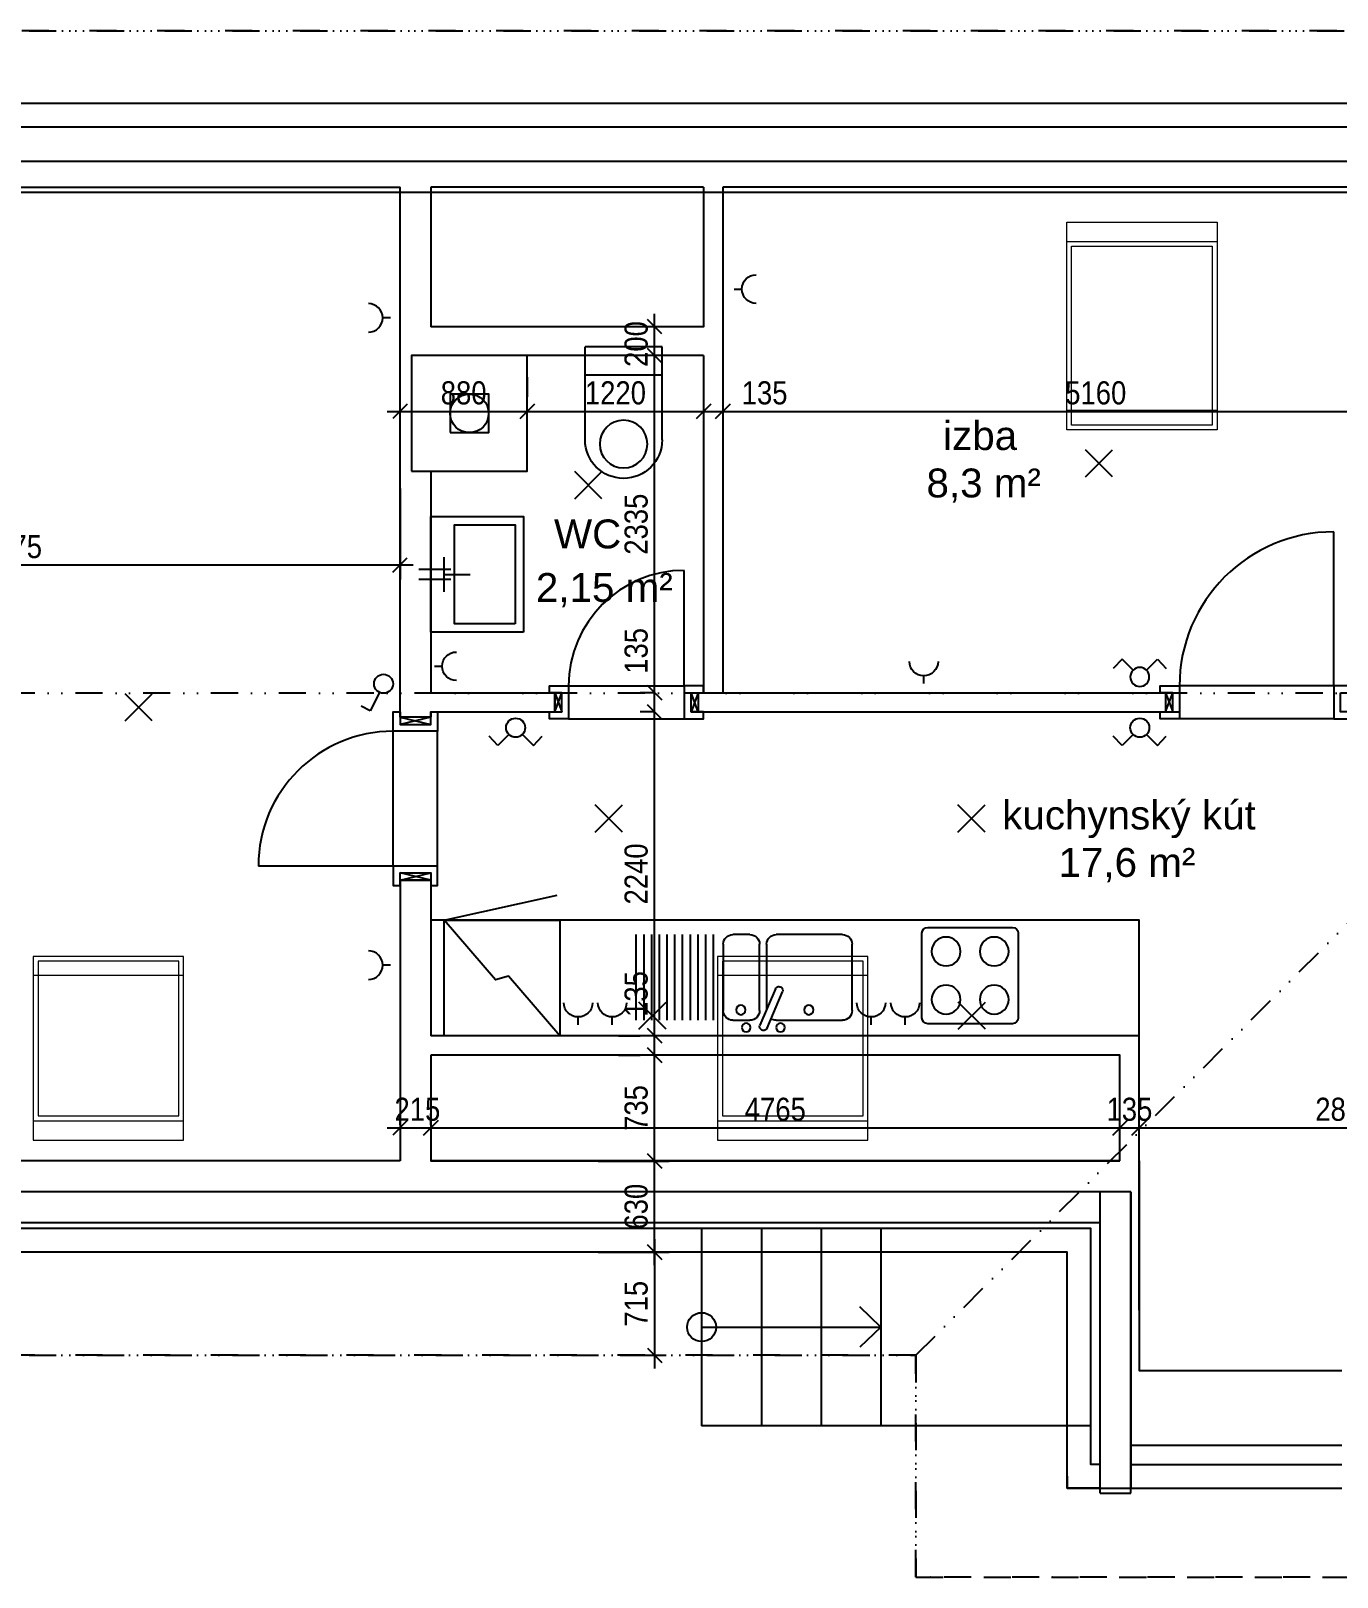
# Model space of a CAD drawing. Header units: millimetres. Extents: x 0 to 97365, y 0 to 29700.
# Drawn here: x 67224 to 76260, y 13416 to 24118 of the extents above; entities that cross this region are included whole.
import ezdxf
from ezdxf.enums import TextEntityAlignment as Align

# ---------------------------------------------------------------- set-up
doc = ezdxf.new("R2010")
doc.units = ezdxf.units.MM
doc.linetypes.add('DIVIDE2', pattern=[0.625, 0.25, -0.125, 0, -0.125, 0, -0.125])
for name, color, linetype in [('budovy', 3, 'Continuous'), ('DVE_REZ', 1, 'Continuous'), ('EL_SVE', 52, 'Continuous'), ('EL_ZAS', 84, 'Continuous'), ('KOTY', 96, 'Continuous'), ('MUR-POH', 64, 'Continuous'), ('MUR_POH', 64, 'Continuous'), ('MUR_REZ', 3, 'Continuous'), ('NAB-MOB', 10, 'Continuous'), ('NAB_MOB', 1, 'Continuous'), ('OCE-POH', 151, 'Continuous'), ('SAD_REZ', 9, 'Continuous'), ('SAN-POH', 151, 'Continuous'), ('SAN_POH', 151, 'Continuous'), ('TXT_50_MIESTN', 7, 'Continuous')]:
    doc.layers.add(name, color=color, linetype=linetype)
doc.layers.add('NOVE_MUR_YTONG', color=8, linetype='Continuous', lineweight=5)
doc.layers.add('zariadenie_INTERIER_hr_0_15', color=8, linetype='Continuous', lineweight=15)
doc.layers.add('PLO_LIN', color=6, linetype='Continuous', plot=False)
doc.styles.add('ARIAL', font='ARIAL.TTF', dxfattribs={"height": 250})
doc.styles.add('ROMANS', font='ARIAL.TTF', dxfattribs={"width": 0.85})
doc.dimstyles.new('PAJO1-studia', dxfattribs={"dimtxt": 160, "dimasz": 100, "dimexe": 100, "dimexo": 250, "dimgap": 45, "dimtad": 1, "dimdec": 0, "dimrnd": 5, "dimtxsty": 'ROMANS', "dimblk": 'OBLIQUE', "dimcen": 200, "dimdle": 90, "dimadec": 0, "dimazin": 0, "dimtfac": 1, "dimtdec": 0, "dimtmove": 1, "dimatfit": 3, "dimfxl": 0, "dimarcsym": 0})

# ---------------------------------------------------------------- blocks, each defined once
blk = doc.blocks.new('zasuvka')
at = {"layer": 'EL_ZAS', "color": 3}
blk.add_line((17552036.3, 14178799.5), (17552016, 14178799.5), dxfattribs=at)
blk.add_arc((17551978.9, 14178799.5), 37.1, 270, 90, dxfattribs=at)
blk = doc.blocks.new('SPINAC SERIOVY')
at = {"layer": 'EL_SVE', "color": 3}
for p, q in [((435535.9, -314345), (435490.4, -314296.4)), ((435593, -314288), (435535.9, -314345)), ((435662.8, -314288), (435719.8, -314345)), ((435719.8, -314345), (435765.3, -314296.4))]:
    blk.add_line(p, q, dxfattribs=at)
blk.add_circle((435627.9, -314253.1), 49.4, dxfattribs=at)
blk = doc.blocks.new('jednoduchy vypinac')
at = {"layer": 'EL_SVE', "color": 3}
for p, q in [((17505858.1, 14180239.3), (17505828.6, 14180254.8)), ((17505887.7, 14180300.2), (17505858.1, 14180239.3))]:
    blk.add_line(p, q, dxfattribs=at)
blk.add_circle((17505901.3, 14180328.2), 31.1, dxfattribs=at)
blk = doc.blocks.new('_OBLIQUE')
at = {"color": 0, "linetype": 'ByBlock'}
blk.add_line((-0.5, -0.5), (0.5, 0.5), dxfattribs=at)
blk = doc.blocks.new('*D8')
at = {"layer": 'Defpoints', "color": 0}
for p in [(64403, 21485), (69778, 21202), (69778, 20422)]:
    blk.add_point(p, dxfattribs=at)
at = {"layer": 'KOTY', "color": 0, "lineweight": -2}
for p, q in [((64403, 21235), (64403, 20322)), ((69778, 20952), (69778, 20322)), ((64313, 20422), (69868, 20422))]:
    blk.add_line(p, q, dxfattribs=at)
at = {"layer": 'KOTY', "color": 0, "lineweight": -2, "xscale": 100, "yscale": 100, "zscale": 100, "rotation": 180}
blk.add_blockref('_OBLIQUE', (64403, 20422), dxfattribs=at)
at = {"layer": 'KOTY', "color": 0, "lineweight": -2, "xscale": 100, "yscale": 100, "zscale": 100}
blk.add_blockref('_OBLIQUE', (69778, 20422), dxfattribs=at)
at = {"layer": 'KOTY', "color": 0, "insert": (67090, 20548), "char_height": 160, "attachment_point": 5, "style": 'ROMANS'}
blk.add_mtext('5375', dxfattribs=at)
blk = doc.blocks.new('*D9')
at = {"layer": 'Defpoints', "color": 0}
for p in [(70658, 21485), (70658, 21471), (69778, 21202)]:
    blk.add_point(p, dxfattribs=at)
at = {"layer": 'KOTY', "color": 0, "lineweight": -2}
for p, q in [((70658, 21721), (70658, 21585)), ((69778, 21452), (69778, 21585)), ((69688, 21485), (70748, 21485))]:
    blk.add_line(p, q, dxfattribs=at)
at = {"layer": 'KOTY', "color": 0, "lineweight": -2, "xscale": 100, "yscale": 100, "zscale": 100, "rotation": 180}
blk.add_blockref('_OBLIQUE', (69778, 21485), dxfattribs=at)
at = {"layer": 'KOTY', "color": 0, "lineweight": -2, "xscale": 100, "yscale": 100, "zscale": 100}
blk.add_blockref('_OBLIQUE', (70658, 21485), dxfattribs=at)
at = {"layer": 'KOTY', "color": 0, "insert": (70218, 21612), "char_height": 160, "attachment_point": 5, "style": 'ROMANS'}
blk.add_mtext('880', dxfattribs=at)
blk = doc.blocks.new('*D10')
at = {"layer": 'Defpoints', "color": 0}
for p in [(70658, 21471), (71878, 21485), (71878, 21471)]:
    blk.add_point(p, dxfattribs=at)
at = {"layer": 'KOTY', "color": 0, "lineweight": -2}
for p, q in [((70658, 21721), (70658, 21585)), ((71878, 21721), (71878, 21585)), ((70568, 21485), (71968, 21485))]:
    blk.add_line(p, q, dxfattribs=at)
at = {"layer": 'KOTY', "color": 0, "lineweight": -2, "xscale": 100, "yscale": 100, "zscale": 100, "rotation": 180}
blk.add_blockref('_OBLIQUE', (70658, 21485), dxfattribs=at)
at = {"layer": 'KOTY', "color": 0, "lineweight": -2, "xscale": 100, "yscale": 100, "zscale": 100}
blk.add_blockref('_OBLIQUE', (71878, 21485), dxfattribs=at)
at = {"layer": 'KOTY', "color": 0, "insert": (71268, 21612), "char_height": 160, "attachment_point": 5, "style": 'ROMANS'}
blk.add_mtext('1220', dxfattribs=at)
blk = doc.blocks.new('*D11')
at = {"layer": 'Defpoints', "color": 0}
for p in [(71878, 21471), (72011, 21485), (72011, 21471)]:
    blk.add_point(p, dxfattribs=at)
at = {"layer": 'KOTY', "color": 0, "lineweight": -2}
for p, q in [((71878, 21721), (71878, 21585)), ((72011, 21721), (72011, 21585)), ((71788, 21485), (72011, 21485)), ((72011, 21485), (72489, 21485))]:
    blk.add_line(p, q, dxfattribs=at)
at = {"layer": 'KOTY', "color": 0, "lineweight": -2, "xscale": 100, "yscale": 100, "zscale": 100, "rotation": 180}
blk.add_blockref('_OBLIQUE', (71878, 21485), dxfattribs=at)
at = {"layer": 'KOTY', "color": 0, "lineweight": -2, "xscale": 100, "yscale": 100, "zscale": 100}
blk.add_blockref('_OBLIQUE', (72011, 21485), dxfattribs=at)
at = {"layer": 'KOTY', "color": 0, "insert": (72300, 21612), "char_height": 160, "attachment_point": 5, "style": 'ROMANS'}
blk.add_mtext('135', dxfattribs=at)
blk = doc.blocks.new('*D12')
at = {"layer": 'Defpoints', "color": 0}
for p in [(72011, 21471), (77170, 21485), (77170, 21471)]:
    blk.add_point(p, dxfattribs=at)
at = {"layer": 'KOTY', "color": 0, "lineweight": -2}
for p, q in [((72011, 21721), (72011, 21585)), ((77170, 21721), (77170, 21585)), ((71921, 21485), (77260, 21485))]:
    blk.add_line(p, q, dxfattribs=at)
at = {"layer": 'KOTY', "color": 0, "lineweight": -2, "xscale": 100, "yscale": 100, "zscale": 100, "rotation": 180}
blk.add_blockref('_OBLIQUE', (72011, 21485), dxfattribs=at)
at = {"layer": 'KOTY', "color": 0, "lineweight": -2, "xscale": 100, "yscale": 100, "zscale": 100}
blk.add_blockref('_OBLIQUE', (77170, 21485), dxfattribs=at)
at = {"layer": 'KOTY', "color": 0, "insert": (74591, 21612), "char_height": 160, "attachment_point": 5, "style": 'ROMANS'}
blk.add_mtext('5160', dxfattribs=at)
blk = doc.blocks.new('*D21')
at = {"layer": 'Defpoints', "color": 0}
for p in [(70898, 16296), (71539, 16296), (70898, 15665)]:
    blk.add_point(p, dxfattribs=at)
at = {"layer": 'KOTY', "color": 0, "lineweight": -2}
for p, q in [((71539, 15575), (71539, 16386)), ((71148, 16296), (71639, 16296)), ((71148, 15665), (71639, 15665))]:
    blk.add_line(p, q, dxfattribs=at)
at = {"layer": 'KOTY', "color": 0, "lineweight": -2, "xscale": 100, "yscale": 100, "zscale": 100}
for p, rotation in [((71539, 16296), 90), ((71539, 15665), 270)]:
    blk.add_blockref('_OBLIQUE', p, dxfattribs=dict(at, rotation=rotation))
at = {"layer": 'KOTY', "color": 0, "insert": (71412, 15980), "char_height": 160, "attachment_point": 5, "rotation": 90, "style": 'ROMANS'}
blk.add_mtext('630', dxfattribs=at)
blk = doc.blocks.new('*D22')
at = {"layer": 'Defpoints', "color": 0}
for p in [(71539, 17029), (71539, 17029), (70898, 16296)]:
    blk.add_point(p, dxfattribs=at)
at = {"layer": 'KOTY', "color": 0, "lineweight": -2}
for p, q in [((71539, 16206), (71539, 17119)), ((71789, 17029), (71639, 17029)), ((71148, 16296), (71639, 16296))]:
    blk.add_line(p, q, dxfattribs=at)
at = {"layer": 'KOTY', "color": 0, "lineweight": -2, "xscale": 100, "yscale": 100, "zscale": 100}
for p, rotation in [((71539, 17029), 90), ((71539, 16296), 270)]:
    blk.add_blockref('_OBLIQUE', p, dxfattribs=dict(at, rotation=rotation))
at = {"layer": 'KOTY', "color": 0, "insert": (71412, 16663), "char_height": 160, "attachment_point": 5, "rotation": 90, "style": 'ROMANS'}
blk.add_mtext('735', dxfattribs=at)
blk = doc.blocks.new('*D23')
at = {"layer": 'Defpoints', "color": 0}
for p in [(71539, 17163), (71539, 17163), (71539, 17029)]:
    blk.add_point(p, dxfattribs=at)
at = {"layer": 'KOTY', "color": 0, "lineweight": -2}
for p, q in [((71539, 17163), (71539, 17641)), ((71289, 17163), (71439, 17163)), ((71539, 16939), (71539, 17163)), ((71289, 17029), (71439, 17029))]:
    blk.add_line(p, q, dxfattribs=at)
at = {"layer": 'KOTY', "color": 0, "lineweight": -2, "xscale": 100, "yscale": 100, "zscale": 100}
for p, rotation in [((71539, 17163), 90), ((71539, 17029), 270)]:
    blk.add_blockref('_OBLIQUE', p, dxfattribs=dict(at, rotation=rotation))
at = {"layer": 'KOTY', "color": 0, "insert": (71412, 17452), "char_height": 160, "attachment_point": 5, "rotation": 90, "style": 'ROMANS'}
blk.add_mtext('135', dxfattribs=at)
blk = doc.blocks.new('*D24')
at = {"layer": 'Defpoints', "color": 0}
for p in [(71539, 19404), (71791, 19404), (71539, 17163)]:
    blk.add_point(p, dxfattribs=at)
at = {"layer": 'KOTY', "color": 0, "lineweight": -2}
for p, q in [((71539, 17073), (71539, 19494)), ((71541, 19404), (71439, 19404)), ((71289, 17163), (71439, 17163))]:
    blk.add_line(p, q, dxfattribs=at)
at = {"layer": 'KOTY', "color": 0, "lineweight": -2, "xscale": 100, "yscale": 100, "zscale": 100}
for p, rotation in [((71539, 19404), 90), ((71539, 17163), 270)]:
    blk.add_blockref('_OBLIQUE', p, dxfattribs=dict(at, rotation=rotation))
at = {"layer": 'KOTY', "color": 0, "insert": (71412, 18283), "char_height": 160, "attachment_point": 5, "rotation": 90, "style": 'ROMANS'}
blk.add_mtext('2240', dxfattribs=at)
blk = doc.blocks.new('*D25')
at = {"layer": 'Defpoints', "color": 0}
for p in [(71539, 19537), (71791, 19537), (71791, 19404)]:
    blk.add_point(p, dxfattribs=at)
at = {"layer": 'KOTY', "color": 0, "lineweight": -2}
for p, q in [((71539, 19537), (71539, 20016)), ((71541, 19537), (71439, 19537)), ((71539, 19314), (71539, 19537)), ((71541, 19404), (71439, 19404))]:
    blk.add_line(p, q, dxfattribs=at)
at = {"layer": 'KOTY', "color": 0, "lineweight": -2, "xscale": 100, "yscale": 100, "zscale": 100}
for p, rotation in [((71539, 19537), 90), ((71539, 19404), 270)]:
    blk.add_blockref('_OBLIQUE', p, dxfattribs=dict(at, rotation=rotation))
at = {"layer": 'KOTY', "color": 0, "insert": (71412, 19827), "char_height": 160, "attachment_point": 5, "rotation": 90, "style": 'ROMANS'}
blk.add_mtext('135', dxfattribs=at)
blk = doc.blocks.new('*D26')
at = {"layer": 'Defpoints', "color": 0}
for p in [(71539, 21871), (71878, 21871), (71791, 19537)]:
    blk.add_point(p, dxfattribs=at)
at = {"layer": 'KOTY', "color": 0, "lineweight": -2}
for p, q in [((71539, 19447), (71539, 21961)), ((71628, 21871), (71439, 21871)), ((71541, 19537), (71439, 19537))]:
    blk.add_line(p, q, dxfattribs=at)
at = {"layer": 'KOTY', "color": 0, "lineweight": -2, "xscale": 100, "yscale": 100, "zscale": 100}
for p, rotation in [((71539, 21871), 90), ((71539, 19537), 270)]:
    blk.add_blockref('_OBLIQUE', p, dxfattribs=dict(at, rotation=rotation))
at = {"layer": 'KOTY', "color": 0, "insert": (71412, 20704), "char_height": 160, "attachment_point": 5, "rotation": 90, "style": 'ROMANS'}
blk.add_mtext('2335', dxfattribs=at)
blk = doc.blocks.new('*D27')
at = {"layer": 'Defpoints', "color": 0}
for p in [(71539, 22071), (71878, 22071), (71878, 21871)]:
    blk.add_point(p, dxfattribs=at)
at = {"layer": 'KOTY', "color": 0, "lineweight": -2}
for p, q in [((71539, 21781), (71539, 22161)), ((71628, 22071), (71439, 22071)), ((71628, 21871), (71439, 21871))]:
    blk.add_line(p, q, dxfattribs=at)
at = {"layer": 'KOTY', "color": 0, "lineweight": -2, "xscale": 100, "yscale": 100, "zscale": 100}
for p, rotation in [((71539, 22071), 90), ((71539, 21871), 270)]:
    blk.add_blockref('_OBLIQUE', p, dxfattribs=dict(at, rotation=rotation))
at = {"layer": 'KOTY', "color": 0, "insert": (71412, 21951), "char_height": 160, "attachment_point": 5, "rotation": 90, "style": 'ROMANS'}
blk.add_mtext('200', dxfattribs=at)
blk = doc.blocks.new('*D28')
at = {"layer": 'Defpoints', "color": 0}
for p in [(70898, 15665), (71539, 14951), (71551, 14951)]:
    blk.add_point(p, dxfattribs=at)
at = {"layer": 'KOTY', "color": 0, "lineweight": -2}
for p, q in [((71539, 15755), (71539, 14861)), ((71148, 15665), (71639, 15665)), ((71301, 14951), (71439, 14951))]:
    blk.add_line(p, q, dxfattribs=at)
at = {"layer": 'KOTY', "color": 0, "lineweight": -2, "xscale": 100, "yscale": 100, "zscale": 100}
for p, rotation in [((71539, 15665), 90), ((71539, 14951), 270)]:
    blk.add_blockref('_OBLIQUE', p, dxfattribs=dict(at, rotation=rotation))
at = {"layer": 'KOTY', "color": 0, "insert": (71412, 15308), "char_height": 160, "attachment_point": 5, "rotation": 90, "style": 'ROMANS'}
blk.add_mtext('715', dxfattribs=at)
blk = doc.blocks.new('*D37')
at = {"layer": 'Defpoints', "color": 0}
for p in [(69991, 16526), (69778, 16296), (69991, 16296)]:
    blk.add_point(p, dxfattribs=at)
at = {"layer": 'KOTY', "color": 0, "lineweight": -2}
for p, q in [((69778, 16546), (69778, 16626)), ((69991, 16546), (69991, 16626)), ((69688, 16526), (70081, 16526))]:
    blk.add_line(p, q, dxfattribs=at)
at = {"layer": 'KOTY', "color": 0, "lineweight": -2, "xscale": 100, "yscale": 100, "zscale": 100, "rotation": 180}
blk.add_blockref('_OBLIQUE', (69778, 16526), dxfattribs=at)
at = {"layer": 'KOTY', "color": 0, "lineweight": -2, "xscale": 100, "yscale": 100, "zscale": 100}
blk.add_blockref('_OBLIQUE', (69991, 16526), dxfattribs=at)
at = {"layer": 'KOTY', "color": 0, "insert": (69898, 16653), "char_height": 160, "attachment_point": 5, "style": 'ROMANS'}
blk.add_mtext('215', dxfattribs=at)
blk = doc.blocks.new('*D38')
at = {"layer": 'Defpoints', "color": 0}
for p in [(74758, 16526), (69991, 16296), (74758, 16296)]:
    blk.add_point(p, dxfattribs=at)
at = {"layer": 'KOTY', "color": 0, "lineweight": -2}
for p, q in [((69991, 16546), (69991, 16626)), ((74758, 16546), (74758, 16626)), ((69901, 16526), (74848, 16526))]:
    blk.add_line(p, q, dxfattribs=at)
at = {"layer": 'KOTY', "color": 0, "lineweight": -2, "xscale": 100, "yscale": 100, "zscale": 100, "rotation": 180}
blk.add_blockref('_OBLIQUE', (69991, 16526), dxfattribs=at)
at = {"layer": 'KOTY', "color": 0, "lineweight": -2, "xscale": 100, "yscale": 100, "zscale": 100}
blk.add_blockref('_OBLIQUE', (74758, 16526), dxfattribs=at)
at = {"layer": 'KOTY', "color": 0, "insert": (72374, 16653), "char_height": 160, "attachment_point": 5, "style": 'ROMANS'}
blk.add_mtext('4765', dxfattribs=at)
blk = doc.blocks.new('*D39')
at = {"layer": 'Defpoints', "color": 0}
for p in [(74891, 16526), (74758, 16296), (74891, 16296)]:
    blk.add_point(p, dxfattribs=at)
at = {"layer": 'KOTY', "color": 0, "lineweight": -2}
for p, q in [((74758, 16546), (74758, 16626)), ((74891, 16546), (74891, 16626)), ((74668, 16526), (74981, 16526))]:
    blk.add_line(p, q, dxfattribs=at)
at = {"layer": 'KOTY', "color": 0, "lineweight": -2, "xscale": 100, "yscale": 100, "zscale": 100, "rotation": 180}
blk.add_blockref('_OBLIQUE', (74758, 16526), dxfattribs=at)
at = {"layer": 'KOTY', "color": 0, "lineweight": -2, "xscale": 100, "yscale": 100, "zscale": 100}
blk.add_blockref('_OBLIQUE', (74891, 16526), dxfattribs=at)
at = {"layer": 'KOTY', "color": 0, "insert": (74824, 16653), "char_height": 160, "attachment_point": 5, "style": 'ROMANS'}
blk.add_mtext('135', dxfattribs=at)
blk = doc.blocks.new('*D40')
at = {"layer": 'Defpoints', "color": 0}
for p in [(77751, 16526), (77751, 16434), (74891, 16296)]:
    blk.add_point(p, dxfattribs=at)
at = {"layer": 'KOTY', "color": 0, "lineweight": -2}
for p, q in [((74891, 16546), (74891, 16626)), ((77751, 16684), (77751, 16626)), ((74801, 16526), (77841, 16526))]:
    blk.add_line(p, q, dxfattribs=at)
at = {"layer": 'KOTY', "color": 0, "lineweight": -2, "xscale": 100, "yscale": 100, "zscale": 100, "rotation": 180}
blk.add_blockref('_OBLIQUE', (74891, 16526), dxfattribs=at)
at = {"layer": 'KOTY', "color": 0, "lineweight": -2, "xscale": 100, "yscale": 100, "zscale": 100}
blk.add_blockref('_OBLIQUE', (77751, 16526), dxfattribs=at)
at = {"layer": 'KOTY', "color": 0, "insert": (76321, 16653), "char_height": 160, "attachment_point": 5, "style": 'ROMANS'}
blk.add_mtext('2860', dxfattribs=at)
blk = doc.blocks.new('drez2')
at = {"layer": 'SAN_POH'}
for p, q in [((45170632, -2774436), (45170632.1, -2774435.9)), ((45169980.1, -2774487.7), (45169980.1, -2774932)), ((45170020.1, -2774487.7), (45170020.1, -2774932)), ((45170060.2, -2774487.7), (45170060.2, -2774932)), ((45170100.2, -2774487.7), (45170100.2, -2774932)), ((45170140.2, -2774487.7), (45170140.2, -2774932)), ((45170180.3, -2774487.7), (45170180.3, -2774932)), ((45170220.3, -2774487.7), (45170220.3, -2774932)), ((45170260.4, -2774487.7), (45170260.4, -2774932)), ((45170300.4, -2774487.7), (45170300.4, -2774932)), ((45170340.4, -2774487.7), (45170340.4, -2774932)), ((45170380.5, -2774487.7), (45170380.5, -2774932)), ((45170481, -2774487.7), (45170569.8, -2774487.7)), ((45170701.4, -2774650), (45170621.5, -2774462.2)), ((45170658.3, -2774446.5), (45170738.2, -2774634.3)), ((45170706, -2774487.7), (45171050, -2774487.7)), ((45170431, -2774882), (45170431, -2774537.7)), ((45170619.8, -2774537.7), (45170619.8, -2774882)), ((45170656, -2774882), (45170656, -2774543.4)), ((45171100, -2774537.7), (45171100, -2774882)), ((45170727.7, -2774660.6), (45170727.6, -2774660.6)), ((45170569.8, -2774932), (45170481, -2774932)), ((45171050, -2774932), (45170706, -2774932))]:
    blk.add_line(p, q, dxfattribs=at)
for centre, radius in [((45170550.1, -2774449.3), 22.6), ((45170728.4, -2774449.3), 22.6), ((45170522.5, -2774541), 24.6), ((45170874.9, -2774541), 24.6)]:
    blk.add_circle(centre, radius, dxfattribs=at)
for centre, radius, start, end in [((45170639.9, -2774454.4), 20, 113.04876, 203.04876), ((45170639.9, -2774454.3), 20, 23.04876, 113.04876), ((45170481, -2774537.7), 50, 90, 180), ((45170569.8, -2774537.7), 50, 0, 90), ((45170706, -2774537.7), 50, 90, 122.49034), ((45171050, -2774537.7), 50, 0, 90), ((45170719.8, -2774642.2), 20, 203.04876, 293.04876), ((45170719.8, -2774642.2), 20, 293.04876, 23.04876), ((45170481, -2774882), 50, 180, 270), ((45170569.8, -2774882), 50, 270, 0), ((45170706, -2774882), 50, 180, 270), ((45171050, -2774882), 50, 270, 0)]:
    blk.add_arc(centre, radius, start, end, dxfattribs=at)
blk = doc.blocks.new('chlad')
at = {"layer": 'SAN_POH', "ltscale": 0.01}
for points in [[(45165597.1, -2791741.4), (45166197.1, -2791741.4), (45166197.1, -2791141.4), (45165597.1, -2791141.4), (45165597.1, -2791741.4)], [(45165597.1, -2791141.4), (45165906.9, -2791407.6), (45165887.4, -2791475.3), (45166197.1, -2791741.4)], [(45166197.1, -2791741.5), (45166327.3, -2791155.8)]]:
    blk.add_lwpolyline(points, dxfattribs=at)
blk = doc.blocks.new('HFHF')
at = {"layer": 'NAB_MOB', "linetype": 'Continuous'}
for p, q in [((434854.8, -333061.4), (434854.8, -333501.4)), ((435324.8, -333031.4), (434884.8, -333031.4)), ((435354.8, -333501.4), (435354.8, -333061.4)), ((434884.8, -333531.4), (435324.8, -333531.4))]:
    blk.add_line(p, q, dxfattribs=at)
for centre in [(434979.8, -333156.4), (435229.8, -333156.4), (434979.8, -333406.4), (435229.8, -333406.4)]:
    blk.add_circle(centre, 75, dxfattribs=at)
for centre, start, end in [((434884.8, -333061.4), 90, 180), ((435324.8, -333061.4), 0, 90), ((434884.8, -333501.4), 180, 270), ((435324.8, -333501.4), 270, 0)]:
    blk.add_arc(centre, 30, start, end, dxfattribs=at)
blk = doc.blocks.new('klozet')
at = {"layer": 'SAN-POH'}
for p, q in [((-154305.1, -248313.7), (-153821.6, -248313.7)), ((-153969.9, -248313.7), (-153969.9, -248713.7)), ((-153821.6, -248313.7), (-153821.6, -248713.7)), ((-154305.1, -248713.7), (-153821.6, -248713.7))]:
    blk.add_line(p, q, dxfattribs=at)
blk.add_circle((-154327.2, -248513.7), 124, dxfattribs=at)
blk.add_arc((-154305.1, -248513.7), 200, 90, 270, dxfattribs=at)
blk = doc.blocks.new('KFJ')
at = {"layer": 'OCE-POH'}
for p, q in [((430011.2, -332475.4), (430011.2, -332295.1)), ((429975.8, -332359.1), (430142.5, -332359.1)), ((430011.2, -332385.3), (429875.3, -332385.3)), ((429975.8, -332411.5), (430142.5, -332411.5))]:
    blk.add_line(p, q, dxfattribs=at)
at = {"layer": 'SAN-POH'}
for points in [[(429599.9, -332685.3), (430079.9, -332685.3), (430079.9, -332085.3), (429599.9, -332085.3)], [(429642.7, -332642.4), (429957.8, -332642.4), (429957.8, -332128.1), (429642.7, -332128.1)]]:
    blk.add_lwpolyline(points, close=True, dxfattribs=at)

msp = doc.modelspace()

# ---------------------------------------------------------------- linework, layer by layer
at = {"layer": 'budovy', "color": 8}
for points in [[(71877.7, 23037.2), (71877.7, 22070.8), (69991.1, 22070.8)], [(72011.1, 23037.2), (72011.1, 19537.5)], [(71877.7, 21870.8), (69991.1, 21870.8)], [(71877.7, 21870.8), (71877.7, 19537.5)], [(69991.1, 19537.5), (70847.7, 19537.5)], [(70847.7, 19404.1), (70847.7, 19537.5)], [(71791, 19537.5), (75170.3, 19537.5)], [(69991.1, 19404.1), (70847.7, 19404.1)], [(71791, 19404.1), (75170.3, 19404.1)], [(69777.7, 18240.8), (69991.1, 18240.8)], [(69991.1, 18291.2), (69991.1, 17162.8)], [(74891.1, 16296.1), (74891.1, 17162.8), (69991.1, 17162.8)], [(69991.1, 17029.5), (69991.1, 16296.1), (70457.7, 16296.1), (70457.7, 16296.1), (74757.7, 16296.1)], [(74757.7, 16296.1), (74757.7, 17029.5), (69991.1, 17029.5)], [(74891.1, 16296.1), (74891.1, 14846.5), (76292.5, 14846.5)], [(69777.7, 15829.5), (68251.1, 15829.5)], [(69991.1, 15829.5), (68464.4, 15829.5)]]:
    msp.add_lwpolyline(points, dxfattribs=at)
for points in [[(69857.7, 21070.8), (70657.7, 21070.8), (70657.7, 21870.8), (69857.7, 21870.8)], [(69857.7, 21070.8), (70657.7, 21070.8), (70657.7, 21870.8), (69857.7, 21870.8)], [(70124.4, 21337.5), (70391.1, 21337.5), (70391.1, 21604.1), (70124.4, 21604.1)]]:
    msp.add_lwpolyline(points, close=True, dxfattribs=at)
at = {"layer": 'DVE_REZ', "color": 8}
for points in [[(76237, 19583), (76237, 20650.8)], [(71744.4, 19583.3), (71744.4, 20384.1)], [(70897.7, 19537.5), (70811, 19537.5), (70811, 19584.1), (70944.4, 19584.1), (70944.3, 19357.5), (70811, 19357.5), (70811, 19404.1), (70897.7, 19404.1), (70897.7, 19537.5)], [(70847.7, 19537.5), (70847.7, 19404.1), (70897.7, 19537.5)], [(70847.7, 19537.5), (70897.7, 19404.1)], [(70897.7, 19404.1), (70897.7, 19537.5)], [(70944.4, 19584.1), (71744.4, 19584.1)], [(71791, 19537.5), (71877.7, 19537.5), (71877.7, 19584.1), (71744.4, 19584.1), (71744.4, 19357.5), (71877.7, 19357.5), (71877.7, 19404.1), (71791, 19404.1), (71791, 19537.5)], [(71791, 19537.5), (71877.7, 19537.5), (71877.7, 19584.1), (71744.4, 19584.1), (71744.4, 19357.5), (71877.7, 19357.5), (71877.7, 19404.1), (71791, 19404.1), (71791, 19537.5)], [(71791, 19404.1), (71791, 19537.5)], [(71841, 19537.5), (71841, 19404.1), (71791, 19537.5)], [(71841, 19537.5), (71791, 19404.1)], [(75123.6, 19537.5), (75036.9, 19537.5), (75036.9, 19584.1), (75170.3, 19584.1), (75170.3, 19357.5), (75036.9, 19357.5), (75036.9, 19404.1), (75123.6, 19404.1), (75123.6, 19537.5)], [(75123.6, 19537.5), (75036.9, 19537.5), (75036.9, 19584.1), (75170.3, 19584.1), (75170.3, 19357.5), (75036.9, 19357.5), (75036.9, 19404.1), (75123.6, 19404.1), (75123.6, 19537.5)], [(75073.6, 19537.5), (75073.6, 19404.1), (75123.6, 19537.5)], [(75073.6, 19537.5), (75123.6, 19404.1)], [(75123.6, 19404.1), (75123.6, 19537.5)], [(76237, 19584.1), (75170.3, 19584.1)], [(76283.6, 19537.5), (76370.3, 19537.5), (76370.3, 19584.1), (76237, 19584.1), (76237, 19357.5), (76370.3, 19357.5), (76370.3, 19404.1), (76283.6, 19404.1), (76283.6, 19537.5)], [(69991.1, 19317.4), (69991.1, 19404.1), (70037.7, 19404.1), (70037.7, 19270.8), (69731.1, 19270.8), (69731.1, 19404.1), (69777.7, 19404.1), (69777.7, 19317.4), (69991.1, 19317.4)], [(69991.1, 19317.4), (69991.1, 19404.1), (70037.7, 19404.1), (70037.7, 19270.8), (69731.1, 19270.8), (69731.1, 19404.1), (69777.7, 19404.1), (69777.7, 19317.4), (69991.1, 19317.4)], [(69731.1, 18337.5), (69731.1, 19270.8)], [(69991.1, 19367.4), (69777.7, 19317.4)], [(69991.1, 19367.4), (69777.7, 19367.4), (69991.1, 19317.4)], [(69777.7, 19317.4), (69991.1, 19317.4)], [(70037.7, 18337.5), (70037.7, 19270.8)], [(70944.4, 19357.5), (71744.4, 19357.5)], [(76237, 19357.5), (75170.3, 19357.5)], [(69991.1, 18290.8), (69991.1, 18204.1), (70037.7, 18204.1), (70037.7, 18337.5), (69731.1, 18337.5), (69731.1, 18204.1), (69777.7, 18204.1), (69777.7, 18290.8), (69991.1, 18290.8)], [(69991.1, 18240.8), (69777.7, 18290.8)], [(69991.1, 18240.8), (69777.7, 18240.8), (69991.1, 18290.8)], [(69777.7, 18290.8), (69991.1, 18290.8)]]:
    msp.add_lwpolyline(points, dxfattribs=at)
for points in [[(70847.7, 19537.5), (70847.7, 19404.1), (70897.7, 19404.1), (70897.7, 19537.5)], [(71841, 19537.5), (71841, 19404.1), (71791, 19404.1), (71791, 19537.5)], [(75073.6, 19537.5), (75073.6, 19404.1), (75123.6, 19404.1), (75123.6, 19537.5)], [(69991.1, 19367.4), (69777.7, 19367.4), (69777.7, 19317.4), (69991.1, 19317.4)], [(69991.1, 18240.8), (69777.7, 18240.8), (69777.7, 18290.8), (69991.1, 18290.8)]]:
    msp.add_lwpolyline(points, close=True, dxfattribs=at)
at = {"layer": 'DVE_REZ', "color": 8, "flags": 128}
msp.add_lwpolyline([(69731.1, 18337.5), (68797.8, 18337.5)], dxfattribs=at)
at = {"layer": 'DVE_REZ', "color": 8}
for centre, radius in [((76237, 19584.1), 1066.7), ((71744.4, 19584.1), 800), ((69731.1, 18337.5), 933.3)]:
    msp.add_arc(centre, radius, 90, 180, dxfattribs=at)
at = {"layer": 'EL_SVE', "color": 3}
for p, q in [((74707.9, 21031.1), (74519.3, 21219.7)), ((74519.3, 21031.1), (74707.9, 21219.7)), ((70986.3, 20880.4), (71174.9, 21069)), ((71174.9, 20880.4), (70986.3, 21069)), ((67875.6, 19341.8), (68064.1, 19530.4)), ((68064.1, 19341.8), (67875.6, 19530.4)), ((71316.7, 18572.8), (71128.1, 18761.4)), ((71128.1, 18572.8), (71316.7, 18761.4)), ((73636.9, 18572.8), (73825.4, 18761.4)), ((73825.4, 18572.8), (73636.9, 18761.4)), ((71430.4, 17207.7), (71618.9, 17396.2)), ((71618.9, 17207.7), (71430.4, 17396.2)), ((73638.6, 17207.5), (73827.1, 17396)), ((73827.1, 17207.5), (73638.6, 17396))]:
    msp.add_line(p, q, dxfattribs=at)
at = {"layer": 'MUR-POH', "color": 8}
msp.add_lwpolyline([(70124.4, 21337.5), (70391.1, 21337.5), (70391.1, 21604.1), (70124.4, 21604.1)], close=True, dxfattribs=at)
msp.add_lwpolyline([(74891.1, 17162.8), (74891.1, 17962.8), (69991.1, 17962.8)], dxfattribs=at)
msp.add_circle((70257.7, 21470.8), 133.3, dxfattribs=at)
msp.add_circle((70257.7, 21470.8), 133.3, dxfattribs=at)
at = {"layer": 'MUR_POH', "color": 8}
for p, q in [((86497.7, 23214.1), (63231.1, 23214.1)), ((86497.7, 23000.7), (63231.1, 23000.7)), ((74834.4, 16081.7), (63231.1, 16081.7)), ((74834.4, 16081.7), (74834.4, 14031.5)), ((74621.1, 15868.3), (63231.1, 15868.3)), ((74621.1, 14031.5), (74621.1, 15868.3)), ((74557.7, 14462.8), (71864.4, 14462.8)), ((74834.4, 14329.5), (76292.5, 14329.5))]:
    msp.add_line(p, q, dxfattribs=at)
at = {"layer": 'MUR_POH', "color": 8, "linetype": 'DIVIDE2', "ltscale": 750}
for points in [[(62991.4, 14951.5), (73346.7, 14951.5), (73346.7, 13416.1), (80295.4, 13416.1), (80295.4, 14951.5), (87043.8, 14951.5), (87043.8, 24118.1), (62991.4, 24118.1), (62991.4, 14951.5)], [(87043.8, 14951.5), (80295.4, 14951.5), (80295.4, 13416.1), (73346.7, 13416.1), (73346.7, 14951.5), (62991.4, 14951.5), (62991.4, 24118.1), (87043.8, 24118.1)], [(86477.7, 19534.8), (62991.4, 19534.8)], [(73346.7, 14951.5), (76821.1, 18428), (80287.7, 14951.5)]]:
    msp.add_lwpolyline(points, dxfattribs=at)
at = {"layer": 'MUR_POH', "color": 8}
for points in [[(63936.4, 20813.5), (63936.4, 22986.8), (63936.4, 23453.5), (86297.7, 23453.5), (86297.7, 20813.5)], [(71864.4, 15829.5), (71864.4, 14462.8)], [(72277.7, 15829.5), (72277.7, 14462.8)], [(72691.1, 15829.5), (72691.1, 14462.8)], [(73104.4, 15829.5), (73104.4, 14462.8)], [(73104.4, 15146.1), (72959.9, 15285.7)], [(71864.4, 15146.1), (73104.4, 15146.1)], [(73104.4, 15146.1), (72959.9, 15006.6)]]:
    msp.add_lwpolyline(points, dxfattribs=at)
at = {"layer": 'MUR_POH', "color": 8, "flags": 128}
for points in [[(74621.1, 14196.1), (74557.7, 14196.1), (74557.7, 15829.5), (63936.4, 15829.5), (63936.4, 16296.1), (63936.4, 18256.1)], [(74621.1, 13996.1), (74621.1, 16081.7)], [(74834.4, 13996.1), (74834.4, 16081.7)], [(74621.1, 14031.5), (74834.4, 14031.5)], [(74621.1, 13996.1), (74834.4, 13996.1)]]:
    msp.add_lwpolyline(points, dxfattribs=at)
at = {"layer": 'MUR_POH', "color": 8}
msp.add_circle((71864.4, 15146.1), 100, dxfattribs=at)
at = {"layer": 'MUR_REZ', "color": 8}
for points in [[(63771.7, 20813.5), (63771.7, 22986.8), (63771.7, 23618.1), (86462.4, 23618.1), (86462.4, 20813.5)], [(63936.4, 20813.5), (63936.4, 22986.8), (63936.4, 22986.8), (63936.4, 23453.5), (86297.7, 23453.5), (86297.7, 20813.5)], [(64403.1, 20813.5), (64403.1, 23037.2), (69777.7, 23037.2)], [(69991.1, 19404.1), (69991.1, 19367.4), (69777.7, 19367.4), (69777.7, 23037.2)], [(71877.7, 23037.2), (69991.1, 23037.2)], [(69991.1, 23037.2), (69991.1, 22070.8)], [(77170.3, 23037.2), (72011.1, 23037.2)], [(69991.1, 21070.8), (69991.1, 19537.5)], [(74621.1, 14031.5), (74393.1, 14031.5), (74393.1, 15664.8), (63771.7, 15664.8), (63771.7, 16296.1), (63771.7, 18256.1)], [(69777.7, 16296.1), (64403.1, 16296.1), (64403.1, 18256.1)], [(69777.7, 18240.8), (69777.7, 16296.1)], [(74757.7, 16296.1), (69991.1, 16296.1)], [(74891.1, 15262.8), (74891.1, 16296.1)]]:
    msp.add_lwpolyline(points, dxfattribs=at)
at = {"layer": 'PLO_LIN', "color": 8}
msp.add_lwpolyline([(74834.4, 14196.1), (76292.5, 14196.1)], dxfattribs=at)
at = {"layer": 'PLO_LIN', "color": 8, "flags": 128}
msp.add_lwpolyline([(74393.1, 14113.5), (74393.1, 14031.5), (76292.5, 14031.5)], dxfattribs=at)
at = {"layer": 'zariadenie_INTERIER_hr_0_15', "color": 8, "flags": 128}
for points in [[(74390.6, 21357.1), (74390.6, 22793.9), (75430.6, 22793.9), (75430.6, 21357.1)], [(75430.6, 22793.9), (75430.6, 21490.4), (74390.6, 21490.4), (74390.6, 22793.9)], [(75430.6, 22660.5), (75430.6, 21357.1), (74390.6, 21357.1), (74390.6, 22660.5)], [(75397.3, 22627.2), (75397.3, 21390.4), (74424, 21390.4), (74424, 22627.2)], [(67241, 17712.5), (67241, 16441), (68281, 16441), (68281, 17712.5)], [(68281, 16574.3), (68281, 17712.5), (67241, 17712.5), (67241, 16574.3)], [(68247.6, 16607.7), (68247.6, 17679.2), (67274.3, 17679.2), (67274.3, 16607.7)], [(71974.3, 17712.5), (71974.3, 16441), (73014.3, 16441), (73014.3, 17712.5)], [(73014.3, 16574.3), (73014.3, 17712.5), (71974.3, 17712.5), (71974.3, 16574.3)], [(72981, 16607.7), (72981, 17679.2), (72007.6, 17679.2), (72007.6, 16607.7)], [(68281, 16441), (68281, 17579.2), (67241, 17579.2), (67241, 16441)], [(73014.3, 16441), (73014.3, 17579.2), (71974.3, 17579.2), (71974.3, 16441)]]:
    msp.add_lwpolyline(points, close=True, dxfattribs=at)

# ---------------------------------------------------------------- block references
at = {"layer": 'budovy', "color": 8, "xscale": -1.333333333333866, "yscale": 1.333333333333866, "zscale": 1.333333333333866, "rotation": -90.00000000000001}
msp.add_blockref('chlad', (3792405.6, -60203633.4), dxfattribs=at)
at = {"layer": 'EL_SVE', "xscale": 2.115523986177211, "yscale": 2.115523986177211, "zscale": 2.115523986177211}
msp.add_blockref('jednoduchy vypinac', (-36964490.3, -29979225.2), dxfattribs=at)
at = {"layer": 'MUR_POH', "color": 8, "xscale": -1.333333333333866, "yscale": 1.333333333333866, "zscale": 1.333333333333866, "rotation": -90.00000000000001}
msp.add_blockref('klozet', (402676, 227027.9), dxfattribs=at)
at = {"layer": 'MUR_REZ', "color": 8, "xscale": -1.333333333333866, "yscale": 1.333333333333866, "zscale": 1.333333333333866}
msp.add_blockref('KFJ', (643430.9, 463536.8), dxfattribs=at)
at = {"layer": 'MUR_REZ', "color": 8, "xscale": -1.333333333333866, "yscale": 1.333333333333866, "zscale": 1.333333333333866, "rotation": -90.00000000000001}
msp.add_blockref('HFHF', (518097.1, -562559.9), dxfattribs=at)
at = {"layer": 'NAB-MOB', "color": 8, "xscale": -1.333333333333866, "yscale": 1.333333333333866, "zscale": 1.333333333333866, "rotation": 180}
msp.add_blockref('drez2', (-60155227.5, -3682046.3), dxfattribs=at)
at = {"layer": 'NOVE_MUR_YTONG', "xscale": -1.333333333333866, "yscale": 1.333333333333866, "zscale": 1.333333333333866, "rotation": -180}
msp.add_blockref('SPINAC SERIOVY', (-505941.6, -399357.8), dxfattribs=at)
at = {"layer": 'NOVE_MUR_YTONG', "xscale": 1.333333333333866, "yscale": 1.333333333333866, "zscale": 1.333333333333866}
for p in [(-510259.6, 438299.4), (-505941.6, 438299.4)]:
    msp.add_blockref('SPINAC SERIOVY', p, dxfattribs=at)
at = {"layer": 'SAD_REZ', "yscale": 2.666666666667731, "zscale": 2.666666666667731}
for p, xscale in [((46877518.8, -37787800.8), -2.666666666667731), ((-46735718.2, -37788000), 2.666666666667731), ((46875445.6, -37790411.7), -2.666666666667731), ((-46735718.2, -37792480.4), 2.666666666667731)]:
    msp.add_blockref('zasuvka', p, dxfattribs=dict(at, xscale=xscale))
at = {"layer": 'SAD_REZ', "xscale": -2.666666666667731, "yscale": 2.666666666667731, "zscale": 2.666666666667731, "rotation": 90}
for p in [(37883532.7, 46825030.2), (37881142.3, 46822668.9), (37881377.8, 46822668.9), (37883169.1, 46822668.9), (37883404.6, 46822668.9)]:
    msp.add_blockref('zasuvka', p, dxfattribs=at)

# ---------------------------------------------------------------- texts
at = {"layer": 'TXT_50_MIESTN', "color": 8, "style": 'ARIAL'}
for s, p in [('izba', (73791, 21217.4)), ('8,3 m²', (73815.6, 20889.1)), ('WC', (71075.8, 20536.5)), ('2,15 m²', (71191, 20165.8)), (' kuchynský kút', (74781.9, 18591)), ('17,6 m²', (74806.5, 18262.7))]:
    msp.add_text(s, height=200, dxfattribs=at).set_placement(p, align=Align.CENTER)

# ---------------------------------------------------------------- dimensions: what is measured, and where the dimension line sits
at = {"layer": 'KOTY', "color": 8}
dim = msp.add_linear_dim(base=(71538.7, 22070.8), p1=(71877.7, 21870.8), p2=(71877.7, 22070.8), angle=90, dimstyle='PAJO1-studia', override={"dimtmove": 0}, dxfattribs=at)
dim.commit()
dim.dimension.update_dxf_attribs({"geometry": '*D27', "text_midpoint": (71538.7, 21950.8), "dimtype": 160})
for base, p1, p2, picture, middle in [((71538.7, 21870.8), (71791, 19537.5), (71877.7, 21870.8), '*D26', (71412, 20704.1)), ((71538.7, 19537.5), (71791, 19404.1), (71791, 19537.5), '*D25', (71412, 19826.6)), ((71538.7, 19404.1), (71538.7, 17162.8), (71791, 19404.1), '*D24', (71412, 18283.5)), ((71538.7, 17162.8), (71538.7, 17029.5), (71538.7, 17162.8), '*D23', (71412, 17452)), ((71538.7, 17029.5), (70897.7, 16296.1), (71538.7, 17029.5), '*D22', (71412, 16662.8)), ((71538.7, 16296.1), (70897.7, 15664.8), (70897.7, 16296.1), '*D21', (71412, 15980.5)), ((71538.7, 14951.5), (70897.7, 15664.8), (71551.1, 14951.5), '*D28', (71412, 15308.1))]:
    dim = msp.add_linear_dim(base=base, p1=p1, p2=p2, angle=90, dimstyle='PAJO1-studia', override={"dimtmove": 0}, dxfattribs=at)
    dim.commit()
    dim.dimension.update_dxf_attribs({"geometry": picture, "text_midpoint": middle})
for base, p1, p2, picture, middle in [((70657.7, 21485.5), (69777.7, 21202.3), (70657.7, 21470.8), '*D9', (70217.7, 21612.2)), ((71877.7, 21485.5), (70657.7, 21470.8), (71877.7, 21470.8), '*D10', (71267.7, 21612.2)), ((72011.1, 21485.5), (71877.7, 21470.8), (72011.1, 21470.8), '*D11', (72300.2, 21612.2)), ((77170.3, 21485.5), (72011.1, 21470.8), (77170.3, 21470.8), '*D12', (74590.7, 21612.2)), ((69777.7, 20421.6), (64403.1, 21485.5), (69777.7, 21202.3), '*D8', (67090.4, 20548.3)), ((74757.7, 16526.2), (69991.1, 16296.1), (74757.7, 16296.1), '*D38', (72374.4, 16652.9)), ((77751.1, 16526.2), (74891.1, 16296.1), (77751.1, 16434.2), '*D40', (76321.1, 16652.9))]:
    dim = msp.add_linear_dim(base=base, p1=p1, p2=p2, dimstyle='PAJO1-studia', override={"dimtmove": 0}, dxfattribs=at)
    dim.commit()
    dim.dimension.update_dxf_attribs({"geometry": picture, "text_midpoint": middle})
for base, p1, p2, picture, middle in [((69991.1, 16526.2), (69777.7, 16296.1), (69991.1, 16296.1), '*D37', (69897.7, 16526.2)), ((74891.1, 16526.2), (74757.7, 16296.1), (74891.1, 16296.1), '*D39', (74824.4, 16526.2))]:
    dim = msp.add_linear_dim(base=base, p1=p1, p2=p2, dimstyle='PAJO1-studia', override={"dimtmove": 0}, dxfattribs=at)
    dim.commit()
    dim.dimension.update_dxf_attribs({"geometry": picture, "text_midpoint": middle, "dimtype": 160})

doc.saveas('drawing.dxf')
